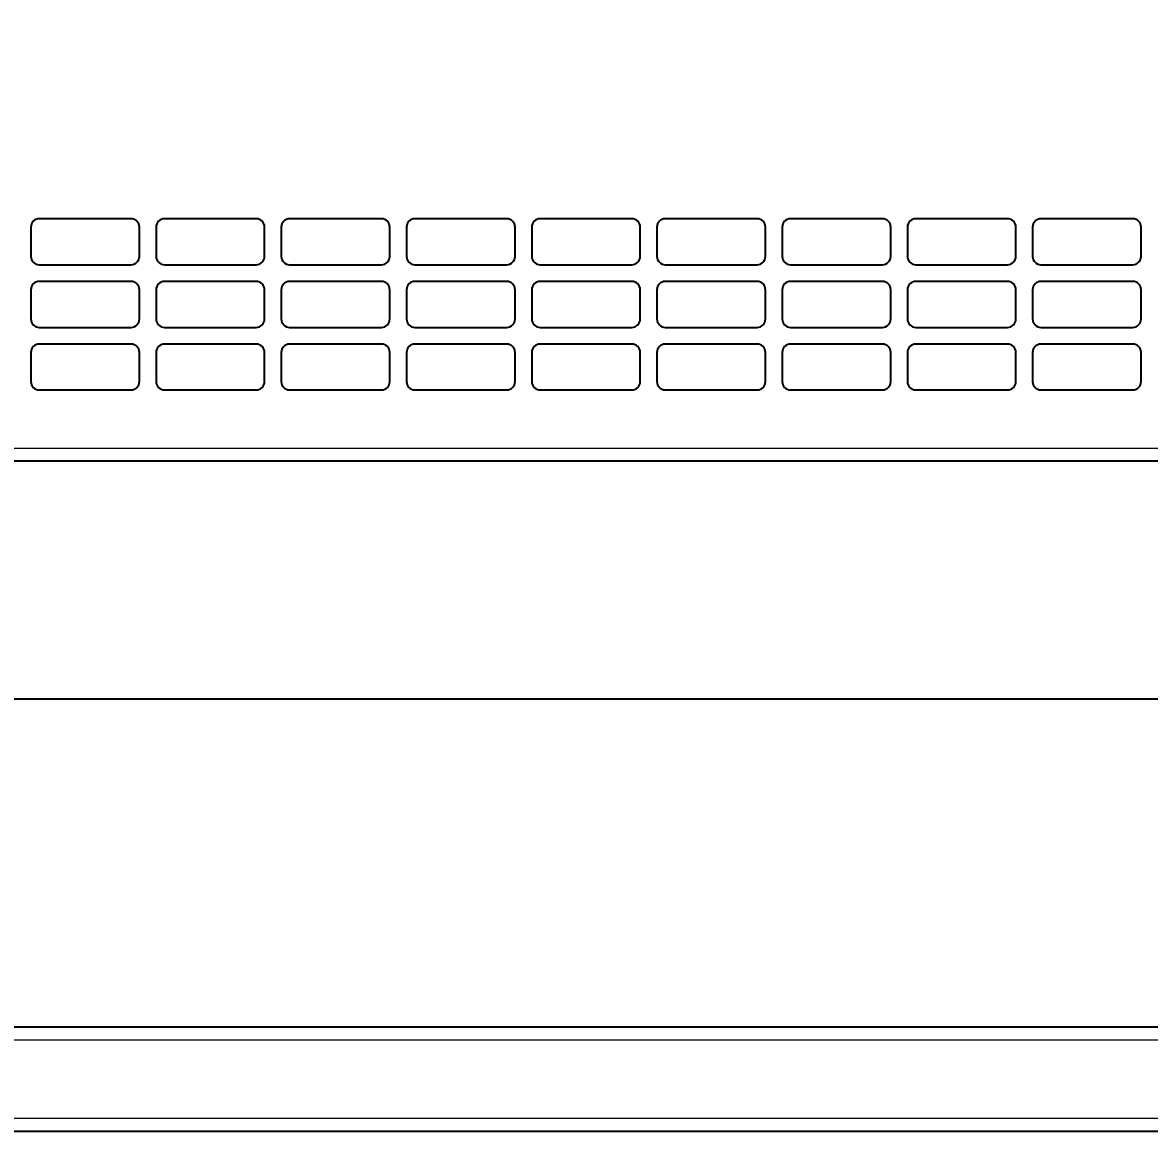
# Model space of a CAD drawing. Header units: millimetres. Extents: x -1039 to 1236, y -456 to 1988.
# Drawn here: x -791 to -521, y -403.5 to -137.9 of the extents above; entities that cross this region are included whole.
import ezdxf

# ---------------------------------------------------------------- set-up
doc = ezdxf.new("R2010")
doc.units = ezdxf.units.MM
doc.layers.add('FORMAT', color=7, linetype='Continuous')
doc.styles.add('SLDTEXTSTYLE0', font='TXT', dxfattribs={"width": 0.75})
doc.dimstyles.new('SLDDIMSTYLE0', dxfattribs={"dimtxt": 20, "dimasz": 10, "dimexe": 0, "dimexo": 0.0625, "dimgap": 5, "dimtad": 2, "dimdec": 1, "dimrnd": 1e-09, "dimzin": 12, "dimdsep": 46, "dimtxsty": 'SLDTEXTSTYLE0', "dimsah": 1, "dimcen": 0.09, "dimadec": 0, "dimazin": 3, "dimtfac": 1, "dimtofl": 0, "dimtmove": 0, "dimatfit": 3, "dimfxl": 0, "dimfrac": 2, "dimtolj": 1, "dimtzin": 12, "dimarcsym": 0})

# ---------------------------------------------------------------- blocks, each defined once
blk = doc.blocks.new('_D_4')
at = {"layer": 'FORMAT'}
for p, q in [((-919.02, 798.55), (-919.02, -300.94)), ((-63.02, 798.55), (-63.02, -300.94)), ((-919.02, -299.94), (-63.02, -299.94))]:
    blk.add_line(p, q, dxfattribs=at)
for points in [[(-919.02, -299.94), (-909.02, -301.48), (-909.02, -298.4)], [(-63.02, -299.94), (-73.02, -298.4), (-73.02, -301.48)]]:
    blk.add_solid(points, dxfattribs=at)
at = {"layer": 'FORMAT', "insert": (-513.19, -274.16), "char_height": 20, "attachment_point": 1, "style": 'SLDTEXTSTYLE0'}
blk.add_mtext('856', dxfattribs=at)

msp = doc.modelspace()

# ---------------------------------------------------------------- linework, layer by layer
at = {"color": 7, "linetype": 'Continuous', "lineweight": 25}
for p, q in [((-765.02, -184.94), (-787.02, -184.94)), ((-735.02, -184.94), (-757.02, -184.94)), ((-705.02, -184.94), (-727.02, -184.94)), ((-675.02, -184.94), (-697.02, -184.94)), ((-645.02, -184.94), (-667.02, -184.94)), ((-615.02, -184.94), (-637.02, -184.94)), ((-585.02, -184.94), (-607.02, -184.94)), ((-555.02, -184.94), (-577.02, -184.94)), ((-525.02, -184.94), (-547.02, -184.94)), ((-789.02, -186.94), (-789.02, -193.94)), ((-763.02, -193.94), (-763.02, -186.94)), ((-759.02, -186.94), (-759.02, -193.94)), ((-733.02, -193.94), (-733.02, -186.94)), ((-729.02, -186.94), (-729.02, -193.94)), ((-703.02, -193.94), (-703.02, -186.94)), ((-699.02, -186.94), (-699.02, -193.94)), ((-673.02, -193.94), (-673.02, -186.94)), ((-669.02, -186.94), (-669.02, -193.94)), ((-643.02, -193.94), (-643.02, -186.94)), ((-639.02, -186.94), (-639.02, -193.94)), ((-613.02, -193.94), (-613.02, -186.94)), ((-609.02, -186.94), (-609.02, -193.94)), ((-583.02, -193.94), (-583.02, -186.94)), ((-579.02, -186.94), (-579.02, -193.94)), ((-553.02, -193.94), (-553.02, -186.94)), ((-549.02, -186.94), (-549.02, -193.94)), ((-523.02, -193.94), (-523.02, -186.94)), ((-787.02, -195.94), (-765.02, -195.94)), ((-757.02, -195.94), (-735.02, -195.94)), ((-727.02, -195.94), (-705.02, -195.94)), ((-697.02, -195.94), (-675.02, -195.94)), ((-667.02, -195.94), (-645.02, -195.94)), ((-637.02, -195.94), (-615.02, -195.94)), ((-607.02, -195.94), (-585.02, -195.94)), ((-577.02, -195.94), (-555.02, -195.94)), ((-547.02, -195.94), (-525.02, -195.94)), ((-789.02, -201.94), (-789.02, -208.94)), ((-765.02, -199.94), (-787.02, -199.94)), ((-763.02, -208.94), (-763.02, -201.94)), ((-759.02, -201.94), (-759.02, -208.94)), ((-735.02, -199.94), (-757.02, -199.94)), ((-733.02, -208.94), (-733.02, -201.94)), ((-729.02, -201.94), (-729.02, -208.94)), ((-705.02, -199.94), (-727.02, -199.94)), ((-703.02, -208.94), (-703.02, -201.94)), ((-699.02, -201.94), (-699.02, -208.94)), ((-675.02, -199.94), (-697.02, -199.94)), ((-673.02, -208.94), (-673.02, -201.94)), ((-669.02, -201.94), (-669.02, -208.94)), ((-645.02, -199.94), (-667.02, -199.94)), ((-643.02, -208.94), (-643.02, -201.94)), ((-639.02, -201.94), (-639.02, -208.94)), ((-615.02, -199.94), (-637.02, -199.94)), ((-613.02, -208.94), (-613.02, -201.94)), ((-609.02, -201.94), (-609.02, -208.94)), ((-585.02, -199.94), (-607.02, -199.94)), ((-583.02, -208.94), (-583.02, -201.94)), ((-579.02, -201.94), (-579.02, -208.94)), ((-555.02, -199.94), (-577.02, -199.94)), ((-553.02, -208.94), (-553.02, -201.94)), ((-549.02, -201.94), (-549.02, -208.94)), ((-525.02, -199.94), (-547.02, -199.94)), ((-523.02, -208.94), (-523.02, -201.94)), ((-787.02, -210.94), (-765.02, -210.94)), ((-757.02, -210.94), (-735.02, -210.94)), ((-727.02, -210.94), (-705.02, -210.94)), ((-697.02, -210.94), (-675.02, -210.94)), ((-667.02, -210.94), (-645.02, -210.94)), ((-637.02, -210.94), (-615.02, -210.94)), ((-607.02, -210.94), (-585.02, -210.94)), ((-577.02, -210.94), (-555.02, -210.94)), ((-547.02, -210.94), (-525.02, -210.94)), ((-765.02, -214.94), (-787.02, -214.94)), ((-735.02, -214.94), (-757.02, -214.94)), ((-705.02, -214.94), (-727.02, -214.94)), ((-675.02, -214.94), (-697.02, -214.94)), ((-645.02, -214.94), (-667.02, -214.94)), ((-615.02, -214.94), (-637.02, -214.94)), ((-585.02, -214.94), (-607.02, -214.94)), ((-555.02, -214.94), (-577.02, -214.94)), ((-525.02, -214.94), (-547.02, -214.94)), ((-789.02, -216.94), (-789.02, -223.94)), ((-763.02, -223.94), (-763.02, -216.94)), ((-759.02, -216.94), (-759.02, -223.94)), ((-733.02, -223.94), (-733.02, -216.94)), ((-729.02, -216.94), (-729.02, -223.94)), ((-703.02, -223.94), (-703.02, -216.94)), ((-699.02, -216.94), (-699.02, -223.94)), ((-673.02, -223.94), (-673.02, -216.94)), ((-669.02, -216.94), (-669.02, -223.94)), ((-643.02, -223.94), (-643.02, -216.94)), ((-639.02, -216.94), (-639.02, -223.94)), ((-613.02, -223.94), (-613.02, -216.94)), ((-609.02, -216.94), (-609.02, -223.94)), ((-583.02, -223.94), (-583.02, -216.94)), ((-579.02, -216.94), (-579.02, -223.94)), ((-553.02, -223.94), (-553.02, -216.94)), ((-549.02, -216.94), (-549.02, -223.94)), ((-523.02, -223.94), (-523.02, -216.94)), ((-787.02, -225.94), (-765.02, -225.94)), ((-757.02, -225.94), (-735.02, -225.94)), ((-727.02, -225.94), (-705.02, -225.94)), ((-697.02, -225.94), (-675.02, -225.94)), ((-667.02, -225.94), (-645.02, -225.94)), ((-637.02, -225.94), (-615.02, -225.94)), ((-607.02, -225.94), (-585.02, -225.94)), ((-577.02, -225.94), (-555.02, -225.94)), ((-547.02, -225.94), (-525.02, -225.94)), ((-891.07, -242.95), (-90.47, -242.95)), ((-76.52, -378.53), (-905.52, -378.53)), ((-79.37, -403.53), (-902.57, -403.53))]:
    msp.add_line(p, q, dxfattribs=at)
at = {"color": 8, "linetype": 'Continuous', "lineweight": 18}
for p, q in [((-891.07, -239.85), (-90.47, -239.85)), ((-76.52, -381.63), (-905.52, -381.63)), ((-79.04, -400.43), (-902.9, -400.43))]:
    msp.add_line(p, q, dxfattribs=at)
at = {"color": 7, "linetype": 'Continuous', "lineweight": 25}
for centre, start, end in [((-787.02, -186.94), 90, 180), ((-765.02, -186.94), 0, 90), ((-757.02, -186.94), 90, 180), ((-735.02, -186.94), 0, 90), ((-727.02, -186.94), 90, 180), ((-705.02, -186.94), 0, 90), ((-697.02, -186.94), 90, 180), ((-675.02, -186.94), 0, 90), ((-667.02, -186.94), 90, 180), ((-645.02, -186.94), 0, 90), ((-637.02, -186.94), 90, 180), ((-615.02, -186.94), 0, 90), ((-607.02, -186.94), 90, 180), ((-585.02, -186.94), 0, 90), ((-577.02, -186.94), 90, 180), ((-555.02, -186.94), 0, 90), ((-547.02, -186.94), 90, 180), ((-525.02, -186.94), 0, 90), ((-787.02, -193.94), 180, 270), ((-765.02, -193.94), 270, 0), ((-757.02, -193.94), 180, 270), ((-735.02, -193.94), 270, 0), ((-727.02, -193.94), 180, 270), ((-705.02, -193.94), 270, 0), ((-697.02, -193.94), 180, 270), ((-675.02, -193.94), 270, 0), ((-667.02, -193.94), 180, 270), ((-645.02, -193.94), 270, 0), ((-637.02, -193.94), 180, 270), ((-615.02, -193.94), 270, 0), ((-607.02, -193.94), 180, 270), ((-585.02, -193.94), 270, 0), ((-577.02, -193.94), 180, 270), ((-555.02, -193.94), 270, 0), ((-547.02, -193.94), 180, 270), ((-525.02, -193.94), 270, 0), ((-787.02, -201.94), 90, 180), ((-765.02, -201.94), 0, 90), ((-757.02, -201.94), 90, 180), ((-735.02, -201.94), 0, 90), ((-727.02, -201.94), 90, 180), ((-705.02, -201.94), 0, 90), ((-697.02, -201.94), 90, 180), ((-675.02, -201.94), 0, 90), ((-667.02, -201.94), 90, 180), ((-645.02, -201.94), 0, 90), ((-637.02, -201.94), 90, 180), ((-615.02, -201.94), 0, 90), ((-607.02, -201.94), 90, 180), ((-585.02, -201.94), 0, 90), ((-577.02, -201.94), 90, 180), ((-555.02, -201.94), 0, 90), ((-547.02, -201.94), 90, 180), ((-525.02, -201.94), 0, 90), ((-787.02, -208.94), 180, 270), ((-765.02, -208.94), 270, 0), ((-757.02, -208.94), 180, 270), ((-735.02, -208.94), 270, 0), ((-727.02, -208.94), 180, 270), ((-705.02, -208.94), 270, 0), ((-697.02, -208.94), 180, 270), ((-675.02, -208.94), 270, 0), ((-667.02, -208.94), 180, 270), ((-645.02, -208.94), 270, 0), ((-637.02, -208.94), 180, 270), ((-615.02, -208.94), 270, 0), ((-607.02, -208.94), 180, 270), ((-585.02, -208.94), 270, 0), ((-577.02, -208.94), 180, 270), ((-555.02, -208.94), 270, 0), ((-547.02, -208.94), 180, 270), ((-525.02, -208.94), 270, 0), ((-787.02, -216.94), 90, 180), ((-765.02, -216.94), 0, 90), ((-757.02, -216.94), 90, 180), ((-735.02, -216.94), 0, 90), ((-727.02, -216.94), 90, 180), ((-705.02, -216.94), 0, 90), ((-697.02, -216.94), 90, 180), ((-675.02, -216.94), 0, 90), ((-667.02, -216.94), 90, 180), ((-645.02, -216.94), 0, 90), ((-637.02, -216.94), 90, 180), ((-615.02, -216.94), 0, 90), ((-607.02, -216.94), 90, 180), ((-585.02, -216.94), 0, 90), ((-577.02, -216.94), 90, 180), ((-555.02, -216.94), 0, 90), ((-547.02, -216.94), 90, 180), ((-525.02, -216.94), 0, 90), ((-787.02, -223.94), 180, 270), ((-765.02, -223.94), 270, 0), ((-757.02, -223.94), 180, 270), ((-735.02, -223.94), 270, 0), ((-727.02, -223.94), 180, 270), ((-705.02, -223.94), 270, 0), ((-697.02, -223.94), 180, 270), ((-675.02, -223.94), 270, 0), ((-667.02, -223.94), 180, 270), ((-645.02, -223.94), 270, 0), ((-637.02, -223.94), 180, 270), ((-615.02, -223.94), 270, 0), ((-607.02, -223.94), 180, 270), ((-585.02, -223.94), 270, 0), ((-577.02, -223.94), 180, 270), ((-555.02, -223.94), 270, 0), ((-547.02, -223.94), 180, 270), ((-525.02, -223.94), 270, 0)]:
    msp.add_arc(centre, 2, start, end, dxfattribs=at)

# ---------------------------------------------------------------- dimensions: what is measured, and where the dimension line sits
at = {"layer": 'FORMAT'}
dim = msp.add_linear_dim(base=(-63.02, -299.94), p1=(-919.02, 798.56), p2=(-63.02, 798.56), angle=0, dimstyle='SLDDIMSTYLE0', dxfattribs=at)
dim.commit()
dim.dimension.update_dxf_attribs({"geometry": '_D_4', "text_midpoint": (-491.02, -299.94), "dimtype": 160})

doc.saveas('drawing.dxf')
